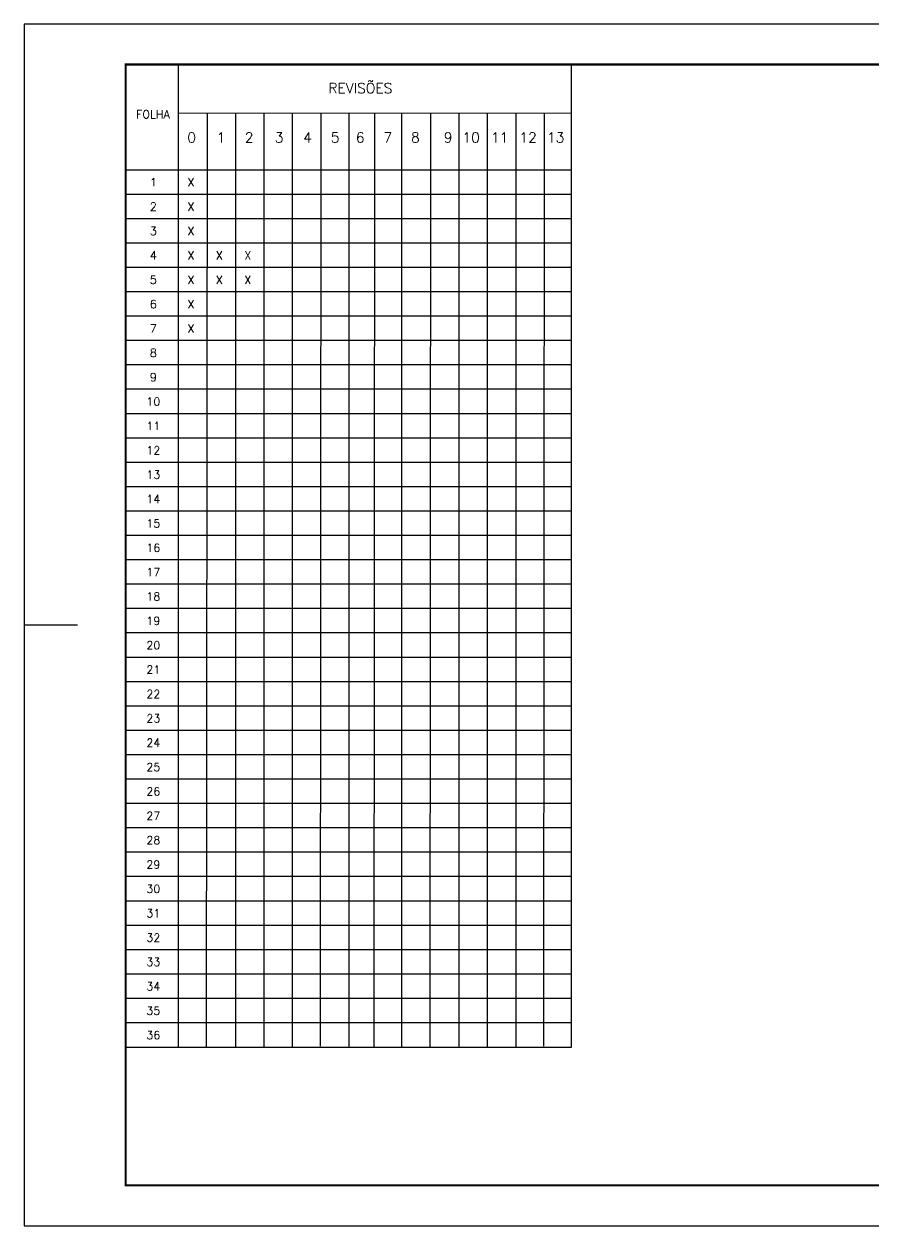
# Model space of a CAD drawing. Header units: feet. Extents: x -46890 to -45898, y -3252 to -1955.
# Drawn here: x -46883.2 to -46674, y -2582.4 to -2286.4 of the extents above; entities that cross this region are included whole.
import ezdxf
from ezdxf.enums import TextEntityAlignment as Align

# ---------------------------------------------------------------- set-up
doc = ezdxf.new("R2010")
doc.units = ezdxf.units.FT
doc.header["$MEASUREMENT"] = 0
doc.layers.add('62_FORMATO', color=2, linetype='Continuous')
doc.layers.add('Formulario', color=7, linetype='Continuous')
doc.styles.add('ROMAND', font='Romand', dxfattribs={"height": 5})
doc.styles.add('ROMANS', font='romans.shx', dxfattribs={"height": 3})

msp = doc.modelspace()

# ---------------------------------------------------------------- linework, layer by layer
at = {"color": 7, "linetype": 'Continuous'}
for p, q in [((-46845.21, -2538.38), (-46845.21, -2296.38)), ((-46845.2, -2308.33), (-46803.19, -2308.31)), ((-46845.2, -2538.18), (-46845.2, -2308.33)), ((-46838.19, -2308.33), (-46838.37, -2538.18)), ((-46810.19, -2308.31), (-46810.35, -2538.14)), ((-46803.31, -2308.33), (-46748.44, -2308.31)), ((-46796.98, -2308.33), (-46797.15, -2538.18)), ((-46783.18, -2308.33), (-46783.36, -2538.18)), ((-46755.18, -2308.31), (-46755.34, -2538.14)), ((-46858.21, -2322.28), (-46748.43, -2322.28)), ((-46858.21, -2322.28), (-46748.43, -2322.28)), ((-46858.21, -2328.28), (-46748.43, -2328.28)), ((-46858.21, -2334.28), (-46748.43, -2334.28)), ((-46858.21, -2340.28), (-46748.43, -2340.28)), ((-46858.21, -2346.28), (-46748.43, -2346.28)), ((-46858.21, -2352.28), (-46748.43, -2352.28)), ((-46858.21, -2358.28), (-46748.43, -2358.28)), ((-46858.21, -2364.28), (-46748.43, -2364.28)), ((-46858.21, -2370.28), (-46748.43, -2370.28)), ((-46858.21, -2376.28), (-46748.43, -2376.28)), ((-46858.21, -2382.28), (-46748.43, -2382.28)), ((-46858.21, -2388.28), (-46748.43, -2388.28)), ((-46858.21, -2394.28), (-46748.43, -2394.28)), ((-46858.21, -2400.28), (-46748.43, -2400.28)), ((-46858.21, -2406.28), (-46748.43, -2406.28)), ((-46858.21, -2412.28), (-46748.43, -2412.28)), ((-46858.21, -2418.28), (-46748.43, -2418.28)), ((-46858.21, -2424.28), (-46748.43, -2424.28)), ((-46858.21, -2430.28), (-46748.43, -2430.28)), ((-46858.21, -2436.28), (-46748.43, -2436.28)), ((-46858.21, -2442.28), (-46748.43, -2442.28)), ((-46858.21, -2448.28), (-46748.43, -2448.28)), ((-46858.21, -2454.28), (-46748.43, -2454.28)), ((-46858.21, -2460.28), (-46748.43, -2460.28)), ((-46858.21, -2466.28), (-46748.43, -2466.28)), ((-46858.21, -2472.28), (-46748.43, -2472.28)), ((-46858.21, -2478.28), (-46748.43, -2478.28)), ((-46858.21, -2484.28), (-46748.43, -2484.28)), ((-46858.21, -2490.28), (-46748.43, -2490.28)), ((-46858.21, -2496.28), (-46748.43, -2496.28)), ((-46858.21, -2502.28), (-46748.43, -2502.28)), ((-46858.21, -2508.28), (-46748.43, -2508.28)), ((-46858.21, -2514.28), (-46748.43, -2514.28)), ((-46858.21, -2520.28), (-46748.43, -2520.28)), ((-46858.21, -2526.28), (-46748.43, -2526.28)), ((-46858.21, -2532.28), (-46748.43, -2532.28)), ((-46858.22, -2538.38), (-46748.43, -2538.38))]:
    msp.add_line(p, q, dxfattribs=at)
at = {"color": 7}
for p, q in [((-46748.43, -2538.38), (-46748.43, -2296.38)), ((-46831.19, -2308.32), (-46831.19, -2538.38)), ((-46824.19, -2308.32), (-46824.19, -2538.38)), ((-46817.19, -2308.31), (-46817.19, -2538.37)), ((-46803.2, -2538.36), (-46803.2, -2308.39)), ((-46790.2, -2538.38), (-46790.2, -2308.34)), ((-46776.18, -2308.32), (-46776.18, -2538.38)), ((-46769.18, -2308.32), (-46769.18, -2538.38)), ((-46762.18, -2308.32), (-46762.18, -2538.38))]:
    msp.add_line(p, q, dxfattribs=at)
at = {"color": 7, "const_width": 0.5}
msp.add_lwpolyline([(-46474.68, -2296.38), (-46858.21, -2296.38), (-46858.23, -2572.34), (-46474.71, -2572.34)], close=True, dxfattribs=at)
at = {"layer": '62_FORMATO', "color": 7, "linetype": 'Continuous'}
msp.add_lwpolyline([(-46883.24, -2582.38), (-46464.72, -2582.38), (-46464.72, -2286.42), (-46883.24, -2286.42), (-46883.24, -2582.38)], dxfattribs=at)
at = {"layer": 'Formulario', "color": 7}
msp.add_lwpolyline([(-46870.05, -2434.4), (-46883.24, -2434.4)], dxfattribs=at)

# ---------------------------------------------------------------- texts
at = {"color": 7, "linetype": 'Continuous'}
for s, style, p in [('REVISÕES', 'ROMAND', (-46808.31, -2303.45)), ('0', 'ROMANS', (-46843.05, -2315.61)), ('1', 'ROMANS', (-46835.82, -2315.61)), ('2', 'ROMANS', (-46828.9, -2315.61)), ('3', 'ROMANS', (-46821.51, -2315.61)), ('4', 'ROMANS', (-46814.51, -2315.61)), ('5', 'ROMANS', (-46807.71, -2315.61)), ('6', 'ROMANS', (-46801.55, -2315.61)), ('7', 'ROMANS', (-46794.75, -2315.61)), ('8', 'ROMANS', (-46787.96, -2315.61)), ('9', 'ROMANS', (-46779.9, -2315.61)), ('10', 'ROMANS', (-46775.29, -2315.61)), ('11', 'ROMANS', (-46768.29, -2315.61)), ('12', 'ROMANS', (-46761.29, -2315.61)), ('13', 'ROMANS', (-46754.49, -2315.61))]:
    msp.add_text(s, height=2.5, dxfattribs=dict(at, style=style)).set_placement(p)
at = {"color": 7, "linetype": 'Continuous', "style": 'ROMANS'}
for s, p in [('FOLHA', (-46851.51, -2308.65)), ('1', (-46851.41, -2325.38)), ('X', (-46842.11, -2325.38)), ('2', (-46851.41, -2331.38)), ('X', (-46842.11, -2331.38)), ('3', (-46851.41, -2337.38)), ('X', (-46842.11, -2337.38)), ('4', (-46851.41, -2343.38)), ('X', (-46842.12, -2343.38)), ('X', (-46835.14, -2343.38)), ('X', (-46828.14, -2343.38)), ('5', (-46851.41, -2349.38)), ('X', (-46842.12, -2349.38)), ('X', (-46835.14, -2349.38)), ('X', (-46828.14, -2349.38)), ('6', (-46851.41, -2355.38)), ('X', (-46842.12, -2355.38)), ('7', (-46851.41, -2361.38)), ('X', (-46842.13, -2361.38)), ('8', (-46851.41, -2367.38)), ('9', (-46851.41, -2373.38)), ('10', (-46851.41, -2379.38)), ('11', (-46851.41, -2385.38)), ('12', (-46851.41, -2391.38)), ('13', (-46851.41, -2397.38)), ('14', (-46851.41, -2403.38)), ('15', (-46851.41, -2409.38)), ('16', (-46851.41, -2415.38)), ('17', (-46851.41, -2421.38)), ('18', (-46851.41, -2427.38)), ('19', (-46851.41, -2433.38)), ('20', (-46851.41, -2439.38)), ('21', (-46851.41, -2445.38)), ('22', (-46851.41, -2451.38)), ('23', (-46851.41, -2457.38)), ('24', (-46851.41, -2463.38)), ('25', (-46851.41, -2469.38)), ('26', (-46851.41, -2475.38)), ('27', (-46851.41, -2481.38)), ('28', (-46851.41, -2487.38)), ('29', (-46851.41, -2493.38)), ('30', (-46851.41, -2499.38)), ('31', (-46851.41, -2505.38)), ('32', (-46851.41, -2511.38)), ('33', (-46851.41, -2517.38)), ('34', (-46851.41, -2523.38)), ('35', (-46851.41, -2529.38)), ('36', (-46851.41, -2535.38))]:
    msp.add_text(s, height=2, dxfattribs=at).set_placement(p, align=Align.MIDDLE)

doc.saveas('drawing.dxf')
